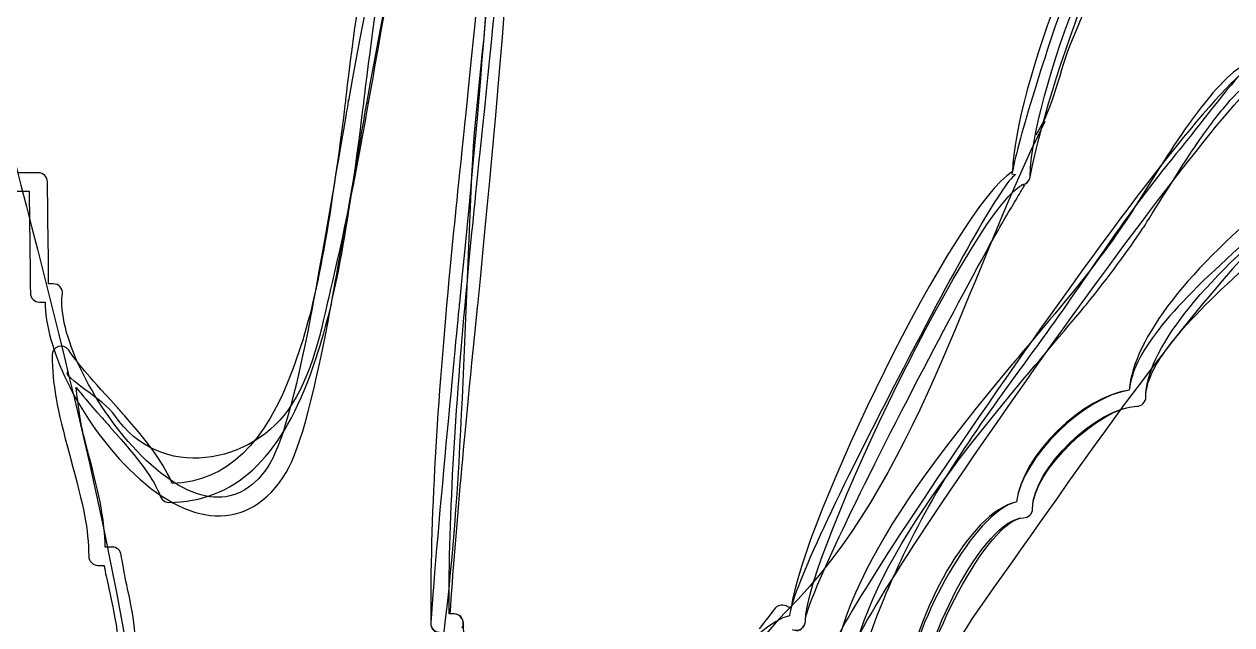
# Model space of a CAD drawing. Extents: x 25 to 279, y 7 to 272.
# Drawn here: x 82.26 to 99.72, y 83.35 to 92.03 of the extents above; entities that cross this region are included whole.
import ezdxf

# ---------------------------------------------------------------- set-up
doc = ezdxf.new("R2010")
doc.units = 0
doc.layers.get('0').update_dxf_attribs({"linetype": 'CONTINUOUS'})

msp = doc.modelspace()

# ---------------------------------------------------------------- linework, layer by layer
at = {"color": 7}
msp.add_lwpolyline([(96.539844, 89.867317), (96.589321, 89.859115)], dxfattribs=at)
for points in [[(88.69336, 96.382681), (88.010471, 95.895054), (87.524431, 94.170235), (86.948698, 90.92565)], [(89.090235, 96.415754), (89.037848, 94.760256), (88.924077, 93.432312), (88.627215, 90.578517)], [(88.81745, 87.965756), (89.233904, 92.141146), (89.3699, 94.018894), (89.354819, 96.415754)], [(87.213281, 90.884375), (87.858335, 94.518692), (88.413167, 96.278965), (89.114842, 96.283463)], [(89.082033, 96.233985), (89.089177, 93.934756), (88.957944, 92.057802), (88.552867, 87.998829)], [(88.891798, 90.553646), (89.183898, 93.36114), (89.292642, 94.677971), (89.346617, 96.300131)], [(98.882465, 95.967021), (98.515752, 94.499112), (97.993994, 93.172492), (97.407677, 91.804067)], [(87.577083, 94.712631), (87.313823, 93.88766), (87.174917, 93.060573), (86.932029, 91.15716)], [(87.196613, 91.115885), (87.437383, 93.001835), (87.576819, 93.826277), (87.833465, 94.629817)], [(98.565494, 94.729035), (97.763277, 94.263633), (96.570271, 91.070377), (96.548046, 89.90039)], [(96.804427, 89.842446), (96.797548, 90.91295), (98.074427, 94.326604), (98.739325, 94.547267)], [(96.804427, 89.826042), (97.0026, 91.030954), (98.281596, 94.536154), (98.697785, 94.5388)], [(87.670746, 93.277796), (87.341075, 91.625208), (87.108242, 89.951719), (86.716923, 88.318446)], [(81.360169, 93.101054), (82.15339, 89.80461), (83.114621, 86.53436), (83.713637, 83.191615)], [(88.986783, 93.202654), (88.984138, 92.160725), (88.797077, 91.112181), (88.74125, 90.072633)], [(97.358465, 92.546223), (96.988577, 91.535515), (96.604667, 90.261281), (96.539844, 89.867317)], [(100.618131, 91.964669), (100.017263, 91.670717), (99.357656, 90.689906), (98.914479, 90.16074)], [(97.407677, 91.804067), (97.22141, 91.369885), (97.146269, 90.822198), (96.883008, 90.42744)], [(100.152994, 91.529429), (99.7204, 91.34766), (98.607563, 89.965212), (96.977994, 87.6681)], [(100.144792, 91.554035), (99.917515, 91.499267), (99.677008, 91.319085), (99.392317, 90.975392)], [(94.266015, 83.062762), (94.693052, 84.122154), (99.815385, 91.336283), (100.268881, 91.339194)], [(99.590754, 90.810027), (99.874652, 91.152663), (100.118333, 91.338135), (100.268881, 91.339194)], [(86.948698, 90.92565), (86.988121, 91.147635), (86.524835, 88.43936), (86.402862, 87.808594)], [(86.932029, 91.15716), (86.913244, 91.008729), (86.90901, 90.936233), (86.899221, 90.859504)], [(86.659244, 87.759117), (86.781746, 88.392794), (87.253233, 91.109006), (87.213281, 90.884375)], [(87.163804, 90.826431), (87.173594, 90.90316), (87.177827, 90.967454), (87.196613, 91.115885)], [(99.392317, 90.975392), (99.243356, 90.795475), (99.087517, 90.58619), (98.921094, 90.338804)], [(86.899221, 90.859504), (86.648396, 88.900794), (86.467685, 87.918925), (86.146746, 87.047917)], [(86.39466, 86.9569), (86.725125, 87.853573), (86.910333, 88.847083), (87.163804, 90.826431)], [(99.1362, 90.189844), (99.298125, 90.430615), (99.448144, 90.637783), (99.590754, 90.810027)], [(97.014242, 90.624025), (95.8596, 88.314742), (95.1611, 85.427608), (93.277531, 83.54404)], [(88.627215, 90.578517), (88.516619, 89.515156), (88.474021, 89.098967), (88.420575, 88.536198)], [(88.685158, 88.511327), (88.738604, 89.073037), (88.781202, 89.491079), (88.891798, 90.553646)], [(98.921094, 90.338804), (98.721333, 90.041942), (98.231325, 89.254277), (98.210158, 89.222527)], [(88.74125, 90.072633), (88.61134, 87.657517), (88.602608, 85.117252), (88.260502, 82.763519)], [(98.914479, 90.16074), (98.19984, 89.307723), (97.624635, 88.376125), (96.971115, 87.4776)], [(98.433202, 89.082033), (98.458602, 89.11934), (98.940144, 89.898802), (99.1362, 90.189844)], [(96.548046, 89.90039), (95.724133, 89.406412), (93.500046, 84.81351), (93.348175, 83.591929)], [(82.46745, 89.883985), (82.377227, 89.883456), (82.275627, 89.884515), (82.177996, 89.883985)], [(82.599742, 89.751694), (82.599212, 89.824719), (82.540475, 89.88425), (82.46745, 89.883985)], [(82.616146, 88.279817), (82.613235, 88.75395), (82.602652, 89.291583), (82.599742, 89.751694)], [(96.589321, 89.859115), (96.385592, 89.70645), (95.806154, 88.670342), (94.886198, 86.899221)], [(96.672135, 89.710154), (96.736694, 89.710683), (96.793844, 89.762542), (96.804427, 89.826042)], [(96.71341, 89.718621), (96.767915, 89.736612), (96.804692, 89.785296), (96.804427, 89.842446)], [(82.062108, 89.619402), (82.148892, 89.619931), (82.240702, 89.618608), (82.335158, 89.619402)], [(82.335158, 89.619402), (82.338069, 89.145269), (82.348652, 88.607635), (82.351562, 88.147525)], [(93.555079, 83.409896), (93.549258, 84.333027), (96.059625, 89.501662), (96.71341, 89.718621)], [(96.614192, 89.520183), (96.662081, 89.599823), (96.69436, 89.661735), (96.721613, 89.701952)], [(96.721613, 89.701952), (96.704944, 89.677346), (96.7359, 89.710683), (96.672135, 89.710154)], [(100.401173, 89.561458), (99.113975, 88.517677), (98.29509, 87.50009), (98.234765, 86.742058)], [(100.671312, 89.496371), (98.924798, 87.779225), (97.56775, 85.690604), (96.141381, 83.69935)], [(96.225783, 88.850258), (96.382152, 89.13204), (96.519206, 89.361963), (96.614192, 89.520183)], [(98.210158, 89.222527), (97.986585, 88.891533), (97.733115, 88.548369), (97.407942, 88.147525)], [(98.474742, 86.64284), (98.470508, 87.297419), (99.2886, 88.31871), (100.566537, 89.354819)], [(97.614846, 87.98216), (97.944252, 88.38856), (98.204867, 88.743631), (98.433202, 89.082033)], [(95.117708, 86.775131), (95.505323, 87.521521), (95.905902, 88.275319), (96.225783, 88.850258)], [(99.830467, 88.808983), (98.787479, 87.876856), (98.289269, 87.263288), (98.234765, 86.742058)], [(88.420575, 88.536198), (88.225313, 86.49044), (88.129533, 84.918815), (88.139323, 83.368621)], [(88.403906, 83.509115), (88.399938, 85.007715), (88.496246, 86.530392), (88.685158, 88.511327)], [(98.474742, 86.64284), (98.471831, 87.072258), (98.973217, 87.681594), (100.0125, 88.610546)], [(82.682292, 88.279817), (82.661654, 88.279817), (82.638635, 88.280081), (82.616146, 88.279817)], [(82.814583, 88.131121), (82.825696, 88.211025), (82.76299, 88.280346), (82.682292, 88.279817)], [(86.716923, 88.318446), (86.570608, 87.707523), (86.475623, 87.084958), (86.132723, 86.54124)], [(82.351562, 88.147525), (82.352092, 88.0745), (82.410829, 88.014969), (82.483854, 88.015233)], [(82.483854, 88.015233), (82.509519, 88.015498), (82.538358, 88.015233), (82.566404, 88.015233)], [(82.566404, 88.015233), (82.562435, 87.368592), (83.036833, 86.378256), (83.69935, 85.683725)], [(83.889321, 85.865494), (83.226804, 86.56029), (82.739177, 87.592958), (82.814583, 88.131121)], [(88.552867, 87.998829), (88.548898, 87.960465), (88.224519, 84.659523), (88.139323, 83.385025)], [(97.407942, 88.147525), (97.282265, 87.992479), (96.578738, 87.158777), (96.548046, 87.122265)], [(96.746483, 86.948698), (96.777175, 86.98521), (97.487846, 87.826056), (97.614846, 87.98216)], [(86.402862, 87.808594), (86.174792, 86.627494), (85.976619, 85.921321), (85.782944, 85.633983)], [(88.420575, 83.509115), (88.50339, 84.72514), (88.595465, 85.751987), (88.808983, 87.891408)], [(88.808983, 87.891408), (88.812952, 87.929508), (88.813481, 87.927392), (88.81745, 87.965756)], [(86.005988, 85.485288), (86.228502, 85.814694), (86.423235, 86.537006), (86.659244, 87.759117)], [(96.977994, 87.6681), (95.561679, 85.67129), (94.18611, 83.5787), (94.0181, 83.161717)], [(96.971115, 87.4776), (96.285844, 86.53489), (95.604542, 85.636894), (95.08199, 84.589673)], [(82.9056, 87.320702), (82.831517, 87.427594), (82.664829, 87.376265), (82.665887, 87.246354)], [(83.591929, 86.510548), (83.152721, 86.996852), (83.04186, 87.124117), (82.9056, 87.320702)], [(82.665887, 87.246354), (82.668533, 86.827519), (82.733621, 86.484354), (82.922004, 85.799348)], [(96.548046, 87.122265), (94.568433, 84.766944), (93.79929, 83.399842), (93.811196, 81.499869)], [(83.571821, 86.377992), (83.417304, 86.606856), (82.799502, 86.939967), (82.89581, 87.011669)], [(84.352342, 85.121485), (85.306958, 85.127571), (85.954129, 85.761248), (86.39466, 86.9569)], [(86.146746, 87.047917), (85.748812, 85.968417), (85.196892, 85.422846), (84.402083, 85.394271)], [(94.075779, 81.499869), (94.064402, 83.316498), (94.8055, 84.63915), (96.746483, 86.948698)], [(83.178385, 85.873696), (83.057471, 86.313433), (83.046887, 86.524042), (83.013021, 86.783333)], [(83.013021, 86.783333), (83.117531, 86.658715), (83.15325, 86.602887), (83.393492, 86.336717)], [(94.886198, 86.899221), (93.947985, 85.092646), (93.364844, 83.836933), (93.323569, 83.484244)], [(93.555079, 83.409896), (93.553492, 83.631617), (94.195635, 84.999777), (95.117708, 86.775131)], [(98.234765, 86.742058), (97.594738, 86.650248), (96.68854, 85.785325), (96.60599, 85.129687)], [(98.234765, 86.742058), (97.570396, 86.654746), (96.684306, 85.81046), (96.60599, 85.129687)], [(98.34245, 86.510548), (98.415475, 86.511077), (98.475006, 86.569815), (98.474742, 86.64284)], [(98.34245, 86.510548), (98.415475, 86.511077), (98.475006, 86.569815), (98.474742, 86.64284)], [(86.132723, 86.54124), (85.572865, 85.653033), (84.21714, 85.421523), (83.571821, 86.377992)], [(83.715754, 86.370054), (83.678448, 86.411594), (83.640877, 86.456044), (83.591929, 86.510548)], [(96.8375, 85.030469), (96.833796, 85.605408), (97.78656, 86.506844), (98.34245, 86.510548)], [(96.8375, 85.030469), (96.83406, 85.573658), (97.81831, 86.507108), (98.34245, 86.510548)], [(83.393492, 86.336717), (83.442175, 86.282742), (83.48054, 86.237498), (83.517317, 86.196223)], [(84.402083, 85.394271), (84.289635, 85.656737), (84.10866, 85.929788), (83.715754, 86.370054)], [(109.074479, 86.320313), (104.70171, 83.235535), (98.35859, 79.459667), (96.738281, 79.449348)], [(83.517317, 86.196223), (83.926892, 85.7377), (84.144908, 85.451421), (84.228517, 85.212237)], [(82.922004, 85.799348), (82.92756, 85.77924), (82.924915, 85.778181), (82.930471, 85.758073)], [(82.930471, 85.758073), (83.124675, 85.052429), (83.192408, 84.742602), (83.195054, 84.34414)], [(83.186588, 85.832421), (83.181031, 85.852529), (83.183942, 85.853852), (83.178385, 85.873696)], [(83.434767, 84.476431), (83.421008, 84.855315), (83.36915, 85.169375), (83.186588, 85.832421)], [(85.782944, 85.633983), (85.323627, 84.953475), (84.628567, 85.090265), (83.889321, 85.865494)], [(83.69935, 85.683725), (84.538608, 84.803721), (85.427873, 84.628567), (86.005988, 85.485288)], [(84.228517, 85.212237), (84.247038, 85.159056), (84.295985, 85.121221), (84.352342, 85.121485)], [(96.60599, 85.129687), (95.922306, 84.984431), (95.143108, 83.482127), (95.001821, 82.516927)], [(96.60599, 85.129687), (95.978398, 84.971996), (95.163481, 83.421273), (95.010288, 82.508725)], [(96.705208, 84.898177), (96.778233, 84.898706), (96.838029, 84.957444), (96.8375, 85.030469)], [(96.705208, 84.898177), (96.778233, 84.898706), (96.838029, 84.957444), (96.8375, 85.030469)], [(95.208725, 82.211069), (95.203433, 83.031542), (96.130269, 84.894473), (96.705208, 84.898177)], [(95.208725, 82.211069), (95.203963, 82.9437), (96.203558, 84.895002), (96.705208, 84.898177)], [(95.08199, 84.589673), (94.675325, 83.775021), (94.309406, 82.891048), (94.187698, 81.981146)], [(83.195054, 84.34414), (83.195319, 84.271115), (83.254056, 84.211583), (83.327346, 84.211848)], [(83.533985, 84.476431), (83.503029, 84.476431), (83.468633, 84.476696), (83.434767, 84.476431)], [(83.666277, 84.360808), (83.657281, 84.42669), (83.600396, 84.47696), (83.533985, 84.476431)], [(83.690883, 84.211848), (83.681358, 84.265558), (83.672627, 84.312125), (83.666277, 84.360808)], [(83.327346, 84.211848), (83.355392, 84.212112), (83.387142, 84.211583), (83.418098, 84.211848)], [(83.418098, 84.211848), (83.421008, 84.195179), (83.42339, 84.179569), (83.4263, 84.162371)], [(83.4263, 84.162371), (83.444027, 84.063681), (83.463342, 83.987481), (83.500912, 83.814973)], [(83.757029, 83.872917), (83.720252, 84.041985), (83.707817, 84.117656), (83.690883, 84.211848)], [(83.500912, 83.814973), (83.586638, 83.420744), (83.615212, 83.24506), (83.616535, 83.037892)], [(83.864715, 83.170183), (83.855454, 83.35989), (83.833494, 83.522079), (83.757029, 83.872917)], [(93.273827, 83.624738), (93.214825, 83.653312), (93.137038, 83.6295), (93.10026, 83.57526)], [(93.348175, 83.591929), (93.323304, 83.603835), (93.296846, 83.61389), (93.273827, 83.624738)], [(96.141381, 83.69935), (95.64661, 83.009052), (95.274606, 82.257106), (94.999704, 81.454625)], [(88.478254, 83.509115), (88.455235, 83.50885), (88.429042, 83.509379), (88.403906, 83.509115)], [(88.478254, 83.509115), (88.460263, 83.509115), (88.43989, 83.509115), (88.420575, 83.509115)], [(88.594142, 83.310677), (88.638592, 83.399048), (88.577208, 83.509644), (88.478254, 83.509115)], [(88.610546, 83.376823), (88.610017, 83.449848), (88.551279, 83.509644), (88.478254, 83.509115)], [(93.277531, 83.54404), (92.699152, 82.96566), (92.328206, 82.147833), (91.441852, 81.970562)], [(93.323569, 83.484244), (92.832237, 83.360419), (92.097225, 82.395748), (92.000652, 81.904946)], [(93.10026, 83.57526), (93.050519, 83.501706), (92.984638, 83.41704), (92.885154, 83.294008)], [(88.139323, 83.385025), (88.134296, 83.308296), (88.194621, 83.2358), (88.271615, 83.236329)], [(88.139323, 83.368621), (88.139852, 83.300094), (88.196473, 83.250881), (88.263413, 83.244531)], [(88.619012, 83.236329), (88.618483, 83.241356), (88.61081, 83.348512), (88.610546, 83.376823)], [(93.364844, 83.285806), (93.45295, 83.243737), (93.555608, 83.312265), (93.555079, 83.409896)], [(93.422787, 83.269402), (93.495812, 83.269931), (93.555608, 83.336871), (93.555079, 83.409896)]]:
    msp.add_open_spline(points, degree=3, dxfattribs=at)

doc.saveas('drawing.dxf')
